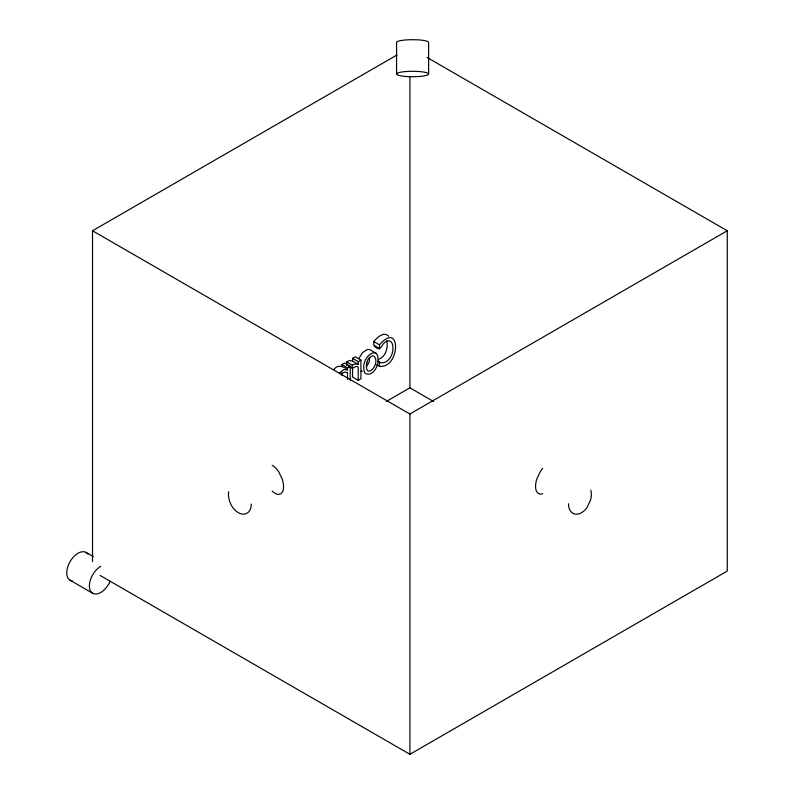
<?xml version="1.0" encoding="UTF-8"?>
<svg xmlns="http://www.w3.org/2000/svg" width="794" height="794" viewBox="0 0 794 794"><rect width="100%" height="100%" fill="white"/><g stroke="black" fill="none" stroke-linecap="round" stroke-linejoin="round"><path stroke-width="1.19" d="M378.162 359.483C378.907 365.974 371.92 378.023 364.823 373.041C361.806 365.905 365.091 356.109 372.475 353.062A9.111 5.26 -60 0 1 376.167 353.36L377.666 355.613L378.162 359.483C385.715 357.072 388.375 347.663 386.678 340.596M369.686 357.826L369.041 362.511L366.262 366.828M359.156 358.054L362.312 352.873L366.808 349.787A9.111 5.26 -60 0 1 370.5 350.085L376.167 353.36M388.633 336.17C383.869 331.019 377.041 337.599 373.815 341.539L373.815 345.539C381.954 354.144 380.326 342.671 387.512 341.063C391.581 339.594 393.179 344.794 392.851 347.901C393.774 355.494 385.894 367.056 377.805 361.201M341.172 374.738L342.403 373.339A6.56 3.791 -60 0 1 345.41 372.148L347.514 372.555L347.514 379.532M333.946 369.617C337.043 364.277 343.822 366.123 347.514 369.905L347.514 367.83L341.847 364.555L341.847 366.63M339.614 372.892L343.891 369.567L347.514 369.905M379.482 348.804L379.482 344.814C401.178 319.734 400.633 368.466 379.482 366.362L376.644 364.724M346.829 365.061L347.474 364.565M358.203 364.436L355.603 363.791L352.347 365.141C350.799 372.326 355.206 364.307 358.203 367.076L358.203 380.336L360.923 378.758L360.923 360.089L355.255 356.814L352.536 358.392L352.536 361.161L358.203 364.436L358.203 361.657L352.536 358.392M346.68 365.141L347.157 361.518L349.936 360.516L352.536 361.161M92.521 561.596L92.521 230.766L397.04 54.955M341.847 364.555L344.566 362.987L350.233 366.252L350.233 380.257M347.514 367.83L350.233 366.252M358.203 361.657L360.923 360.089M377.587 361.32L379.701 362.292M386.311 401.446L409.903 387.829L433.494 401.446M92.521 230.766L409.903 414.002L727.274 230.766L727.274 571.065L409.903 754.3L100.034 575.402M361.081 371.195L362.312 371.294M427.053 57.436L727.274 230.766M373.815 341.539L379.482 344.814M374.986 345.946L379.711 348.675M346.68 361.866L352.347 365.141M348.715 366.153L352.496 368.327M358.203 380.336L352.536 377.061L352.536 367.423M86.07 552.445L93.285 556.614M70.041 580.216L92.709 593.297M428.621 74.011A16.029 2.71 0 0 0 404.573 71.659A16.029 2.71 0 0 0 404.573 76.353A16.029 2.71 0 0 0 428.621 74.011L428.621 42.41A16.029 2.71 0 0 0 412.592 39.7A16.029 2.71 0 0 0 396.563 42.41L396.563 74.011M409.903 77.226L409.903 387.829M409.903 414.002L409.903 754.3M379.482 362.411L379.482 366.362M341.847 372.773L341.847 375.096M228.652 491.704A15.801 10.233 67 0 0 230.419 503.267C232.97 509.837 241.654 518.016 248.522 512.1A15.801 10.233 67 0 0 251.311 504.021M272.203 491.069A15.781 7.841 66.1 0 0 278.724 494.414L280.729 493.848L282.257 492.29A16.148 8.029 66.1 0 0 282.257 479.199L278.724 471.745A15.781 7.841 66.1 0 0 272.203 465.284M542.729 493.67A15.781 7.841 -66.1 0 1 540.396 494.116L538.392 493.54L536.853 491.992A16.148 8.029 -66.1 0 1 536.853 478.901L540.396 471.447A15.781 7.841 -66.1 0 1 542.729 468.381M568.494 503.773A15.781 10.223 -67 0 0 570.846 511.604L572.95 513.4L575.531 514.224A16.148 10.461 -67 0 0 586.865 507.684L590.478 500.27A15.781 10.223 -67 0 0 590.835 490.245M110.148 581.248A16.029 9.25 -60 0 1 90.734 591.361A16.029 9.25 -60 0 1 100.729 566.33M72.393 580.94A16.029 9.25 -60 0 1 70.041 561.705A16.029 9.25 -60 0 1 87.876 554.113M366.808 362.868C363.92 381.279 381.229 364.585 374.202 356.377A5.211 3.007 -60 0 0 371.929 356.04L369.925 357.191A5.171 2.987 -60 0 0 367.672 360.148L366.808 362.868"/></g></svg>
